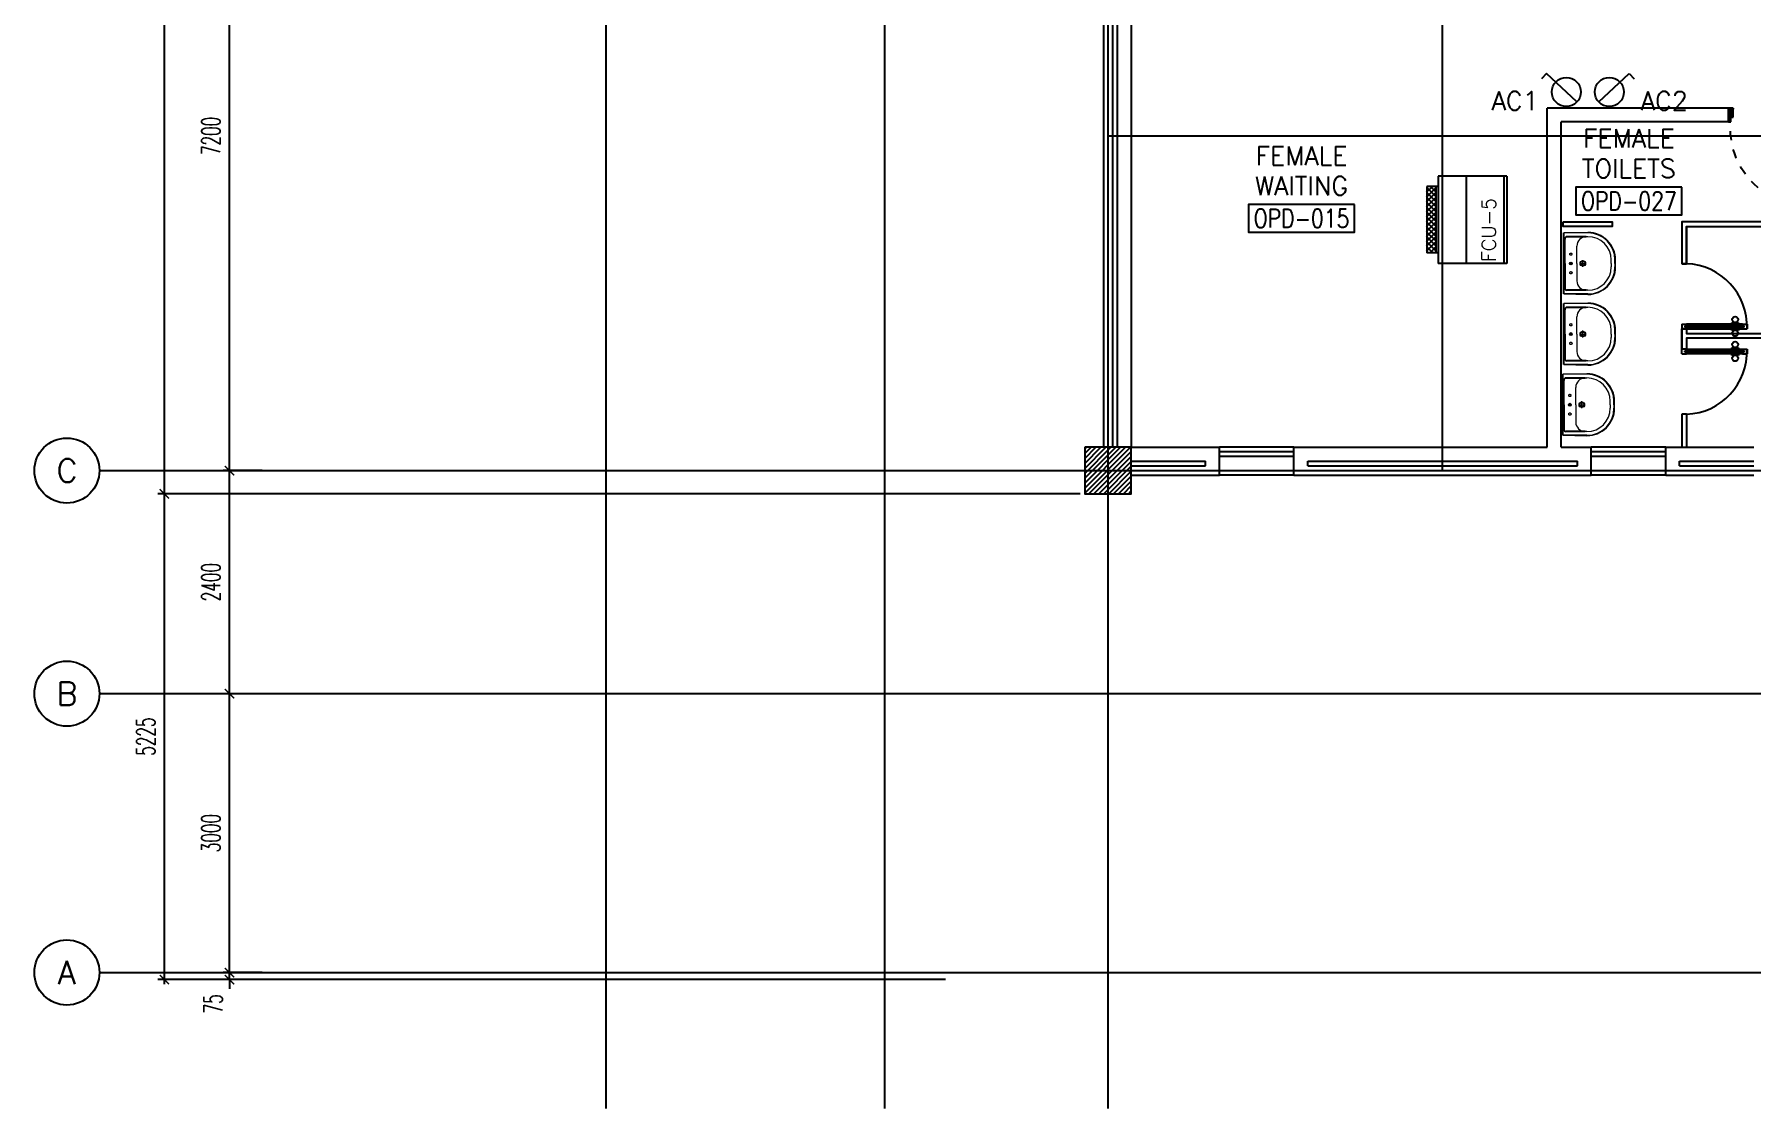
# Model space of a CAD drawing. Extents: x 417819.9 to 417911.9, y 43448 to 43539.2.
# Drawn here: x 417819.91 to 417838.38, y 43460.01 to 43471.57 of the extents above; entities that cross this region are included whole.
import ezdxf
from ezdxf.enums import TextEntityAlignment as Align

# ---------------------------------------------------------------- set-up
doc = ezdxf.new("R2010")
doc.units = 0
doc.header["$MEASUREMENT"] = 0
doc.header["$PDMODE"] = 3
doc.header["$PDSIZE"] = 0.1
doc.linetypes.add('DASHED', pattern=[0.75, 0.5, -0.25])
doc.linetypes.add('HIDDEN', pattern=[0.375, 0.25, -0.125])
doc.layers.get('0').update_dxf_attribs({"color": 11, "linetype": 'CONTINUOUS'})
doc.layers.get('DEFPOINTS').update_dxf_attribs({"color": 11, "linetype": 'CONTINUOUS'})
for name, color, linetype in [('AX-CR', 11, 'CONTINUOUS'), ('AX-TXT', 11, 'CONTINUOUS'), ('COL', 11, 'CONTINUOUS'), ('DOOR', 11, 'CONTINUOUS'), ('E-SOCKETS', 4, 'CONTINUOUS'), ('FCU', 6, 'CONTINUOUS'), ('FIX', 11, 'CONTINUOUS'), ('RM-BOX', 11, 'CONTINUOUS'), ('RM-NAME', 11, 'CONTINUOUS'), ('RM-NO', 11, 'CONTINUOUS'), ('SCD', 2, 'CONTINUOUS')]:
    doc.layers.add(name, color=color, linetype=linetype)
doc.styles.add('ROMANS', font='ROMANS.shx', dxfattribs={"width": 0.6})
doc.dimstyles.new('STANDARD in', dxfattribs={"dimtxt": 0.2, "dimasz": 0.1, "dimexe": 0.07, "dimexo": 0.05, "dimgap": 0.1, "dimtad": 1, "dimdec": 0, "dimlfac": 1000, "dimzin": 0, "dimdsep": 46, "dimtxsty": 'ROMANS', "dimblk": 'ARCHTICK', "dimcen": 0.05, "dimdle": 0.05, "dimclrd": 7, "dimclre": 7, "dimclrt": 2, "dimadec": 0, "dimazin": 0, "dimtfac": 1, "dimtdec": 0, "dimtmove": 2, "dimatfit": 3, "dimldrblk": 'ARCHTICK', "dimfxl": 0, "dimtolj": 1, "dimtzin": 0, "dimarcsym": 0})

# ---------------------------------------------------------------- blocks, each defined once
blk = doc.blocks.new('_ARCHTICK')
at = {"color": 0, "linetype": 'ByBlock', "const_width": 0.15}
blk.add_lwpolyline([(-0.5, -0.5), (0.5, 0.5)], dxfattribs=at)
blk = doc.blocks.new('*D191')
at = {"layer": 'DEFPOINTS', "color": 0}
for p in [(417821.305, 43525.944), (417831.207, 43525.944), (417831.207, 43466.624)]:
    blk.add_point(p, dxfattribs=at)
at = {"layer": 'RM-NAME', "color": 7, "lineweight": -2}
for p, q in [((417831.157, 43525.944), (417821.235, 43525.944)), ((417821.305, 43466.574), (417821.305, 43525.994)), ((417831.157, 43466.624), (417821.235, 43466.624))]:
    blk.add_line(p, q, dxfattribs=at)
at = {"layer": 'RM-NAME', "color": 7, "lineweight": -2, "xscale": 0.1, "yscale": 0.1, "zscale": 0.1}
for p, rotation in [((417821.305, 43525.944), 90), ((417821.305, 43466.624), 270)]:
    blk.add_blockref('_ARCHTICK', p, dxfattribs=dict(at, rotation=rotation))
at = {"layer": 'RM-NAME', "color": 2, "insert": (417821.105, 43496.284), "char_height": 0.2, "attachment_point": 5, "rotation": 90, "style": 'ROMANS'}
blk.add_mtext('\\A1;59320', dxfattribs=at)
blk = doc.blocks.new('*D190')
at = {"layer": 'DEFPOINTS', "color": 0}
for p in [(417821.305, 43466.624), (417831.207, 43466.624), (417829.76, 43461.399)]:
    blk.add_point(p, dxfattribs=at)
at = {"layer": 'RM-NAME', "color": 7, "lineweight": -2}
for p, q in [((417831.157, 43466.624), (417821.235, 43466.624)), ((417821.305, 43461.349), (417821.305, 43466.674)), ((417829.71, 43461.399), (417821.235, 43461.399))]:
    blk.add_line(p, q, dxfattribs=at)
at = {"layer": 'RM-NAME', "color": 7, "lineweight": -2, "xscale": 0.1, "yscale": 0.1, "zscale": 0.1}
for p, rotation in [((417821.305, 43466.624), 90), ((417821.305, 43461.399), 270)]:
    blk.add_blockref('_ARCHTICK', p, dxfattribs=dict(at, rotation=rotation))
at = {"layer": 'RM-NAME', "color": 2, "insert": (417821.105, 43464.012), "char_height": 0.2, "attachment_point": 5, "rotation": 90, "style": 'ROMANS'}
blk.add_mtext('\\A1;5225', dxfattribs=at)
blk = doc.blocks.new('*D189')
at = {"layer": 'DEFPOINTS', "color": 0}
for p in [(417822.005, 43474.074), (417822.405, 43474.074), (417822.405, 43466.874)]:
    blk.add_point(p, dxfattribs=at)
at = {"layer": 'RM-NAME', "color": 7, "lineweight": -2}
for p, q in [((417822.355, 43474.074), (417821.935, 43474.074)), ((417822.005, 43466.824), (417822.005, 43474.124)), ((417822.355, 43466.874), (417821.935, 43466.874))]:
    blk.add_line(p, q, dxfattribs=at)
at = {"layer": 'RM-NAME', "color": 7, "lineweight": -2, "xscale": 0.1, "yscale": 0.1, "zscale": 0.1}
for p, rotation in [((417822.005, 43474.074), 90), ((417822.005, 43466.874), 270)]:
    blk.add_blockref('_ARCHTICK', p, dxfattribs=dict(at, rotation=rotation))
at = {"layer": 'RM-NAME', "color": 2, "insert": (417821.805, 43470.474), "char_height": 0.2, "attachment_point": 5, "rotation": 90, "style": 'ROMANS'}
blk.add_mtext('\\A1;7200', dxfattribs=at)
blk = doc.blocks.new('*D188')
at = {"layer": 'DEFPOINTS', "color": 0}
for p in [(417822.005, 43464.474), (417822.405, 43464.474), (417822.405, 43461.474)]:
    blk.add_point(p, dxfattribs=at)
at = {"layer": 'RM-NAME', "color": 7, "lineweight": -2}
for p, q in [((417822.355, 43464.474), (417821.935, 43464.474)), ((417822.005, 43461.424), (417822.005, 43464.524)), ((417822.355, 43461.474), (417821.935, 43461.474))]:
    blk.add_line(p, q, dxfattribs=at)
at = {"layer": 'RM-NAME', "color": 7, "lineweight": -2, "xscale": 0.1, "yscale": 0.1, "zscale": 0.1}
for p, rotation in [((417822.005, 43464.474), 90), ((417822.005, 43461.474), 270)]:
    blk.add_blockref('_ARCHTICK', p, dxfattribs=dict(at, rotation=rotation))
at = {"layer": 'RM-NAME', "color": 2, "insert": (417821.805, 43462.974), "char_height": 0.2, "attachment_point": 5, "rotation": 90, "style": 'ROMANS'}
blk.add_mtext('\\A1;3000', dxfattribs=at)
blk = doc.blocks.new('*D187')
at = {"layer": 'DEFPOINTS', "color": 0}
for p in [(417822.005, 43461.474), (417822.405, 43461.474), (417822.405, 43461.399)]:
    blk.add_point(p, dxfattribs=at)
at = {"layer": 'RM-NAME', "color": 7, "lineweight": -2}
for p, q in [((417822.355, 43461.474), (417821.935, 43461.474)), ((417822.005, 43461.474), (417822.005, 43461.574)), ((417822.005, 43461.399), (417822.005, 43461.474)), ((417822.355, 43461.399), (417821.935, 43461.399)), ((417822.005, 43461.399), (417822.005, 43461.299))]:
    blk.add_line(p, q, dxfattribs=at)
at = {"layer": 'RM-NAME', "color": 7, "lineweight": -2, "xscale": 0.1, "yscale": 0.1, "zscale": 0.1}
for p, rotation in [((417822.005, 43461.474), 270), ((417822.005, 43461.399), 90)]:
    blk.add_blockref('_ARCHTICK', p, dxfattribs=dict(at, rotation=rotation))
at = {"layer": 'RM-NAME', "color": 2, "insert": (417821.83, 43461.137), "char_height": 0.2, "attachment_point": 5, "rotation": 90, "style": 'ROMANS'}
blk.add_mtext('\\A1;75', dxfattribs=at)
blk = doc.blocks.new('AXL')
at = {"layer": 'AX-CR'}
blk.add_circle((-350, 0), 350, dxfattribs=at)
at = {"layer": 'AX-TXT', "style": 'ROMANS'}
blk.add_attdef('AX', text='', height=250, dxfattribs=at).set_placement((-350, 0), align=Align.MIDDLE)
blk = doc.blocks.new('*D186')
at = {"layer": 'DEFPOINTS', "color": 0}
for p in [(417822.005, 43466.874), (417822.405, 43466.874), (417822.405, 43464.474)]:
    blk.add_point(p, dxfattribs=at)
at = {"layer": 'RM-NAME', "color": 7, "lineweight": -2}
for p, q in [((417822.355, 43466.874), (417821.935, 43466.874)), ((417822.005, 43464.424), (417822.005, 43466.924)), ((417822.355, 43464.474), (417821.935, 43464.474))]:
    blk.add_line(p, q, dxfattribs=at)
at = {"layer": 'RM-NAME', "color": 7, "lineweight": -2, "xscale": 0.1, "yscale": 0.1, "zscale": 0.1}
for p, rotation in [((417822.005, 43466.874), 90), ((417822.005, 43464.474), 270)]:
    blk.add_blockref('_ARCHTICK', p, dxfattribs=dict(at, rotation=rotation))
at = {"layer": 'RM-NAME', "color": 2, "insert": (417821.805, 43465.674), "char_height": 0.2, "attachment_point": 5, "rotation": 90, "style": 'ROMANS'}
blk.add_mtext('\\A1;2400', dxfattribs=at)
blk = doc.blocks.new('*X130')
at = {"color": 0}
for p, q in [((24139, 10669), (24631, 11161)), ((24139, 10722), (24578, 11161)), ((24139, 10775), (24525, 11161)), ((24139, 10828), (24472, 11161)), ((24139, 10881), (24419, 11161)), ((24139, 10934), (24366, 11161)), ((24139, 10987), (24313, 11161)), ((24139, 11040), (24260, 11161)), ((24139, 11093), (24207, 11161)), ((24139, 11146), (24154, 11161)), ((24184, 10661), (24639, 11116)), ((24237, 10661), (24639, 11063)), ((24290, 10661), (24639, 11010)), ((24344, 10661), (24639, 10957)), ((24397, 10661), (24639, 10904)), ((24450, 10661), (24639, 10851)), ((24503, 10661), (24639, 10798)), ((24556, 10661), (24639, 10745)), ((24609, 10661), (24639, 10692))]:
    blk.add_line(p, q, dxfattribs=at)
blk = doc.blocks.new('COL50')
at = {"layer": 'COL'}
blk.add_lwpolyline([(-250, 250), (-250, -250), (250, -250), (250, 250)], close=True, dxfattribs=at)
blk = doc.blocks.new('RM1')
at = {"layer": 'RM-BOX'}
blk.add_lwpolyline([(570, -200), (-570, -200), (-570, -500), (570, -500)], close=True, dxfattribs=at)
at = {"layer": 'RM-NAME', "style": 'ROMANS'}
for tag, p in [('ROOMNAME1', (0, 324)), ('ROOMNAME2', (0, 0))]:
    blk.add_attdef(tag, text='', height=200, dxfattribs=at).set_placement(p, align=Align.MIDDLE)
at = {"layer": 'RM-NO', "style": 'ROMANS', "width": 0.8}
blk.add_attdef('ROOMNO', text='', height=200, dxfattribs=at).set_placement((0, -350), align=Align.MIDDLE)
blk = doc.blocks.new('DOOR90')
at = {"layer": 'DOOR', "color": 7, "linetype": 'ByBlock'}
for p, q in [((-150, 0), (0, 0)), ((-150, 0), (-150, -25)), ((0, -50), (-114, 0)), ((0, -50), (-40, 0)), ((0, -50), (0, 0)), ((-1000, -25), (-1050, -25)), ((-1050, -75), (-1050, -25)), ((-1050, -25), (-1050, -75)), ((-1000, -75), (-1050, -75)), ((-1000, -42), (-1020, -42)), ((-1020, -42), (-1020, -58)), ((-1000, -58), (-1020, -58)), ((-1000, -25), (-1000, -42)), ((-1000, -58), (-1000, -75)), ((-878, -18), (-968, -18)), ((-968, -25), (-968, -18)), ((-968, -75), (-968, -82)), ((-878, -82), (-968, -82)), ((-955, -9), (-890, -9)), ((-955, -18), (-955, -9)), ((-955, -18), (-890, -18)), ((-955, -82), (-890, -82)), ((-955, -82), (-955, -91)), ((-955, -91), (-890, -91)), ((-890, -18), (-890, -9)), ((-890, -82), (-890, -91)), ((-878, -25), (-878, -18)), ((-878, -75), (-878, -82)), ((-200, -25), (-150, -25)), ((-200, -42), (-200, -25)), ((-180, -42), (-200, -42)), ((-200, -58), (-180, -58)), ((-200, -75), (-200, -58)), ((-150, -75), (-200, -75)), ((-180, -58), (-180, -42)), ((-150, -25), (-100, -25)), ((-150, -75), (-150, -25)), ((-100, -25), (-100, -50)), ((0, -50), (-100, -37)), ((-100, -50), (0, -50)), ((-150, -875), (-100, -875)), ((-150, -900), (-150, -875)), ((-150, -900), (0, -900)), ((0, -900), (-150, -900)), ((0, -850), (-114, -900)), ((-100, -875), (-100, -850)), ((0, -850), (-100, -863)), ((-100, -850), (0, -850)), ((0, -850), (-40, -900)), ((0, -850), (0, -900))]:
    blk.add_line(p, q, dxfattribs=at)
at = {"layer": 'DOOR', "linetype": 'ByBlock'}
for p, q in [((-200, -25), (-1000, -25)), ((-200, -42), (-1000, -42)), ((-200, -58), (-1000, -58)), ((-1000, -75), (-200, -75))]:
    blk.add_line(p, q, dxfattribs=at)
at = {"layer": 'DOOR', "color": 7, "linetype": 'ByBlock'}
for centre in [(-923, 24), (-923, -124)]:
    blk.add_circle(centre, 32.4, dxfattribs=at)
for centre, radius, start, end in [((0, -50), 154, 161.1053, 166.2858), ((0, -50), 94.4, 148.0182, 180), ((0, -50), 134, 158.1598, 169.28), ((0, -50), 114, 154.0838, 167.3774), ((0, -50), 74.4, 137.7764, 180), ((0, -50), 54.4, 113.2074, 180), ((0, -50), 34.4, 90, 180), ((0, -50), 14.4, 90, 180), ((0, -850), 154, 193.7142, 198.8947), ((0, -850), 134, 190.72, 201.8402), ((0, -850), 94.4, 180, 211.9818), ((0, -850), 74.4, 180, 222.2236), ((0, -850), 54.4, 180, 246.7926), ((0, -850), 34.4, 180, 270), ((0, -850), 14.4, 180, 270)]:
    blk.add_arc(centre, radius, start, end, dxfattribs=at)
at = {"layer": 'DOOR', "linetype": 'HIDDEN', "ltscale": 0.5}
blk.add_arc((-222, -50), 828, 178.2701, 275.003, dxfattribs=at)
blk = doc.blocks.new('LAV-003')
at = {"layer": 'FIX', "linetype": 'ByBlock'}
blk.add_line((-328, -25), (328, -25), dxfattribs=at)
at = {"layer": 'FIX', "linetype": 'Continuous', "lineweight": 20}
for p, q in [((-328, -285), (-328, -25)), ((0, -165), (-187, -165)), ((0, -165), (187, -165)), ((328, -285), (328, -25)), ((-288, -285), (-288, -265)), ((287, -285), (287, -265)), ((0, -535), (-38, -535)), ((0, -535), (38, -535)), ((0, -575), (-38, -575)), ((0, -575), (38, -575))]:
    blk.add_line(p, q, dxfattribs=at)
at = {"layer": 'FIX', "linetype": 'ByBlock', "ltscale": 0.3}
for p, q in [((-288, -265), (-288, -60)), ((0, -35), (-262, -35)), ((0, -35), (262, -35)), ((287, -265), (287, -60))]:
    blk.add_line(p, q, dxfattribs=at)
at = {"layer": 'FIX', "lineweight": 20}
for p, q in [((-16, -101), (15, -101)), ((0, -85), (0, -116))]:
    blk.add_line(p, q, dxfattribs=at)
at = {"layer": 'FIX', "linetype": 'DASHED', "lineweight": 20, "ltscale": 0.04}
for p, q in [((-36, -230), (37, -230)), ((0, -194), (0, -266))]:
    blk.add_line(p, q, dxfattribs=at)
at = {"layer": 'FIX', "linetype": 'Continuous', "lineweight": 20}
blk.add_lwpolyline([(295, -25), (0, -25), (-328, -25), (-334, -285, 0.414214), (-38, -582), (0, -582), (38, -582, 0.414214), (334, -285), (328, -25), (0, -25)], format="xyb", dxfattribs=at)
at = {"layer": 'FIX', "linetype": 'HIDDEN', "lineweight": 20, "ltscale": 0.05}
for centre in [(-100, -101), (100, -101)]:
    blk.add_circle(centre, 12.4, dxfattribs=at)
at = {"layer": 'FIX', "lineweight": 20}
for centre, radius in [((0, -101), 15.5), ((0, -230), 29.5), ((0, -230), 22.5)]:
    blk.add_circle(centre, radius, dxfattribs=at)
at = {"layer": 'FIX', "linetype": 'ByBlock', "ltscale": 0.3}
for centre, start, end in [((-262, -60), 90, 180), ((262, -60), 0, 90)]:
    blk.add_arc(centre, 25, start, end, dxfattribs=at)
at = {"layer": 'FIX', "linetype": 'Continuous', "lineweight": 20}
for centre, radius, start, end in [((-187, -265), 100, 90, 180), ((187, -265), 100, 0, 90), ((-38, -285), 290, 180, 270), ((-38, -285), 250, 180, 270), ((38, -285), 290, 270, 0), ((38, -285), 250, 270, 0)]:
    blk.add_arc(centre, radius, start, end, dxfattribs=at)
blk = doc.blocks.new('*X210')
at = {"color": 0}
for p, q in [((23912, -1650), (23966, -1596)), ((23912, -1597), (23913, -1596)), ((23970, -1696), (23912, -1638)), ((23919, -1696), (24019, -1596)), ((24023, -1696), (23923, -1596)), ((23972, -1696), (24072, -1596)), ((24076, -1696), (23976, -1596)), ((24025, -1696), (24125, -1596)), ((24129, -1696), (24029, -1596)), ((24078, -1696), (24178, -1596)), ((24182, -1696), (24082, -1596)), ((24131, -1696), (24231, -1596)), ((24235, -1696), (24135, -1596)), ((24184, -1696), (24284, -1596)), ((24288, -1696), (24188, -1596)), ((24237, -1696), (24337, -1596)), ((24341, -1696), (24241, -1596)), ((24290, -1696), (24390, -1596)), ((24394, -1696), (24294, -1596)), ((24343, -1696), (24443, -1596)), ((24447, -1696), (24347, -1596)), ((24396, -1696), (24496, -1596)), ((24500, -1696), (24400, -1596)), ((24449, -1696), (24549, -1596)), ((24553, -1696), (24453, -1596)), ((24502, -1696), (24602, -1596)), ((24606, -1696), (24506, -1596)), ((24555, -1696), (24624, -1628)), ((24624, -1660), (24559, -1596)), ((24624, -1607), (24612, -1596)), ((23917, -1696), (23912, -1691)), ((24608, -1696), (24624, -1681))]:
    blk.add_line(p, q, dxfattribs=at)

msp = doc.modelspace()

# ---------------------------------------------------------------- linework, layer by layer
at = {"layer": 'E-SOCKETS'}
for p, q in [((417836.1743, 43471.1455), (417836.1198, 43471.087)), ((417836.5021, 43470.8403), (417836.1743, 43471.1455)), ((417836.7359, 43470.8403), (417837.0637, 43471.1455)), ((417837.0637, 43471.1455), (417837.1182, 43471.087))]:
    msp.add_line(p, q, dxfattribs=at)
for centre in [(417836.3877, 43470.9468), (417836.8502, 43470.9468)]:
    msp.add_circle(centre, 0.1562, dxfattribs=at)
at = {"layer": 'FCU', "color": 3}
for p, q in [((417835.0101, 43469.9285), (417834.8851, 43469.9285)), ((417834.8851, 43469.9285), (417834.8851, 43469.2165)), ((417834.9851, 43469.9285), (417834.9851, 43469.2165)), ((417835.7151, 43470.0425), (417835.7151, 43469.1025)), ((417835.0101, 43469.2165), (417834.8851, 43469.2165))]:
    msp.add_line(p, q, dxfattribs=at)
at = {"layer": 'FCU', "color": 6}
for p, q in [((417835.7471, 43470.0425), (417835.0101, 43470.0425)), ((417835.0101, 43470.0425), (417835.0101, 43469.1025)), ((417835.3101, 43470.0425), (417835.3101, 43469.1025)), ((417835.7471, 43470.0425), (417835.7471, 43469.1025)), ((417835.7471, 43469.1025), (417835.0101, 43469.1025))]:
    msp.add_line(p, q, dxfattribs=at)
at = {"layer": 'RM-NAME'}
for p, q in [((417826.0566, 43460.01), (417826.0566, 43538.4875)), ((417829.0566, 43460.01), (417829.0566, 43538.4875)), ((417831.4566, 43460.01), (417831.4566, 43538.4875)), ((417835.0566, 43466.8743), (417835.0566, 43525.6943)), ((417831.4066, 43473.8243), (417831.4066, 43467.1243)), ((417831.5066, 43473.8243), (417831.5066, 43467.1243)), ((417831.5566, 43473.8243), (417831.5566, 43467.1243)), ((417831.7066, 43472.7993), (417831.7066, 43467.1243)), ((417836.1816, 43467.1243), (417836.1816, 43470.7743)), ((417838.1316, 43470.7743), (417836.1816, 43470.7743)), ((417838.1316, 43470.6243), (417838.1316, 43470.7743)), ((417831.4566, 43470.4743), (417889.6966, 43470.4743)), ((417836.3316, 43467.1243), (417836.3316, 43470.6243)), ((417838.1316, 43470.6243), (417836.3316, 43470.6243)), ((417836.3316, 43470.4743), (417836.3316, 43470.6243)), ((417836.8816, 43469.5493), (417836.8816, 43469.4993)), ((417837.6316, 43469.5493), (417837.6316, 43469.0993)), ((417837.6816, 43469.4993), (417837.6816, 43469.0993)), ((417837.6816, 43469.0993), (417837.6316, 43469.0993)), ((417837.6316, 43468.4493), (417837.6816, 43468.4493)), ((417837.6316, 43468.4493), (417837.6316, 43468.3993)), ((417837.6816, 43468.4323), (417837.6616, 43468.4323)), ((417837.6616, 43468.4323), (417837.6616, 43468.4163)), ((417838.2816, 43468.4493), (417837.6816, 43468.4493)), ((417837.6816, 43468.4493), (417837.6816, 43468.4323)), ((417837.6816, 43468.4323), (417838.2816, 43468.4323)), ((417838.1593, 43468.4565), (417838.2493, 43468.4565)), ((417838.1593, 43468.4493), (417838.1593, 43468.4565)), ((417838.2367, 43468.4655), (417838.1719, 43468.4655)), ((417838.1719, 43468.4565), (417838.1719, 43468.4655)), ((417838.2367, 43468.4565), (417838.1719, 43468.4565)), ((417838.2367, 43468.4565), (417838.2367, 43468.4655)), ((417838.2493, 43468.4493), (417838.2493, 43468.4565)), ((417838.2816, 43468.4493), (417838.3316, 43468.4493)), ((417838.2816, 43468.4323), (417838.2816, 43468.4493)), ((417838.2816, 43468.4323), (417838.3016, 43468.4323)), ((417838.3016, 43468.4163), (417838.3016, 43468.4323)), ((417838.3316, 43468.4493), (417838.3316, 43468.3993)), ((417838.3316, 43468.3993), (417838.3316, 43468.4493)), ((417837.6316, 43468.3993), (417837.6316, 43468.1808)), ((417837.6816, 43468.3993), (417837.6316, 43468.3993)), ((417837.6816, 43468.3993), (417837.6316, 43468.3993)), ((417837.6616, 43468.4163), (417837.6816, 43468.4163)), ((417837.6816, 43468.4163), (417838.2816, 43468.4163)), ((417837.6816, 43468.4163), (417837.6816, 43468.3993)), ((417837.6816, 43468.3993), (417837.6816, 43468.3493)), ((417837.6816, 43468.3993), (417838.2816, 43468.3993)), ((417837.6816, 43468.2993), (417837.6816, 43468.1808)), ((417838.1593, 43468.3993), (417838.1593, 43468.3921)), ((417838.1593, 43468.3921), (417838.2493, 43468.3921)), ((417838.2367, 43468.3921), (417838.1719, 43468.3921)), ((417838.1719, 43468.3921), (417838.1719, 43468.3831)), ((417838.2367, 43468.3831), (417838.1719, 43468.3831)), ((417838.2367, 43468.3921), (417838.2367, 43468.3831)), ((417838.2493, 43468.3993), (417838.2493, 43468.3921)), ((417838.2816, 43468.4163), (417838.3016, 43468.4163)), ((417838.2816, 43468.3993), (417838.2816, 43468.4163)), ((417838.2816, 43468.3993), (417838.3316, 43468.3993)), ((417837.6816, 43468.1808), (417837.6316, 43468.1808)), ((417837.6816, 43468.1808), (417837.6316, 43468.1808)), ((417837.6316, 43468.1308), (417837.6316, 43468.1808)), ((417837.6316, 43468.1308), (417837.6816, 43468.1308)), ((417837.6616, 43468.1638), (417837.6816, 43468.1638)), ((417837.6616, 43468.1478), (417837.6616, 43468.1638)), ((417837.6816, 43468.1478), (417837.6616, 43468.1478)), ((417837.6816, 43468.1808), (417838.2816, 43468.1808)), ((417837.6816, 43468.1638), (417837.6816, 43468.1808)), ((417837.6816, 43468.1638), (417838.2816, 43468.1638)), ((417837.6816, 43468.1478), (417838.2816, 43468.1478)), ((417837.6816, 43468.1308), (417837.6816, 43468.1478)), ((417838.2816, 43468.1308), (417837.6816, 43468.1308)), ((417838.1593, 43468.188), (417838.2493, 43468.188)), ((417838.1593, 43468.1808), (417838.1593, 43468.188)), ((417838.1593, 43468.1308), (417838.1593, 43468.1236)), ((417838.1593, 43468.1236), (417838.2493, 43468.1236)), ((417838.2367, 43468.197), (417838.1719, 43468.197)), ((417838.1719, 43468.188), (417838.1719, 43468.197)), ((417838.2367, 43468.188), (417838.1719, 43468.188)), ((417838.2367, 43468.1236), (417838.1719, 43468.1236)), ((417838.1719, 43468.1236), (417838.1719, 43468.1146)), ((417838.2367, 43468.1146), (417838.1719, 43468.1146)), ((417838.2367, 43468.188), (417838.2367, 43468.197)), ((417838.2367, 43468.1236), (417838.2367, 43468.1146)), ((417838.2493, 43468.1808), (417838.2493, 43468.188)), ((417838.2493, 43468.1308), (417838.2493, 43468.1236)), ((417838.2816, 43468.1808), (417838.3316, 43468.1808)), ((417838.2816, 43468.1808), (417838.2816, 43468.1638)), ((417838.2816, 43468.1638), (417838.3016, 43468.1638)), ((417838.2816, 43468.1478), (417838.3016, 43468.1478)), ((417838.2816, 43468.1478), (417838.2816, 43468.1308)), ((417838.2816, 43468.1308), (417838.3316, 43468.1308)), ((417838.3016, 43468.1638), (417838.3016, 43468.1478)), ((417838.3316, 43468.1308), (417838.3316, 43468.1808)), ((417838.3316, 43468.1808), (417838.3316, 43468.1308)), ((417837.6816, 43467.4808), (417837.6316, 43467.4808)), ((417837.6316, 43467.4808), (417837.6316, 43467.1243)), ((417837.6816, 43467.4808), (417837.6816, 43467.1243)), ((417831.7066, 43467.1243), (417832.6566, 43467.1243)), ((417831.7066, 43466.9743), (417832.5066, 43466.9743)), ((417832.5066, 43466.9243), (417832.5066, 43466.9743)), ((417833.4566, 43467.1243), (417832.6566, 43467.1243)), ((417832.6566, 43466.8243), (417832.6566, 43467.1243)), ((417833.4566, 43467.0743), (417832.6566, 43467.0743)), ((417833.4566, 43467.0243), (417832.6566, 43467.0243)), ((417833.4566, 43467.1243), (417836.1816, 43467.1243)), ((417833.4566, 43466.8243), (417833.4566, 43467.1243)), ((417833.6066, 43466.9743), (417836.5066, 43466.9743)), ((417833.6066, 43466.9243), (417833.6066, 43466.9743)), ((417836.3316, 43467.1243), (417836.6566, 43467.1243)), ((417836.3316, 43467.1243), (417836.6566, 43467.1243)), ((417836.5066, 43466.9243), (417836.5066, 43466.9743)), ((417836.6566, 43466.8243), (417836.6566, 43467.1243)), ((417837.4566, 43467.1243), (417836.6566, 43467.1243)), ((417837.4566, 43467.0743), (417836.6566, 43467.0743)), ((417837.4566, 43467.0243), (417836.6566, 43467.0243)), ((417837.4566, 43466.8243), (417837.4566, 43467.1243)), ((417837.4566, 43467.1243), (417838.4066, 43467.1243)), ((417837.6066, 43466.9743), (417838.4066, 43466.9743)), ((417837.6066, 43466.9243), (417837.6066, 43466.9743)), ((417820.6052, 43466.8743), (417890.8966, 43466.8743)), ((417831.7066, 43466.9243), (417832.5066, 43466.9243)), ((417831.7066, 43466.8243), (417832.6566, 43466.8243)), ((417833.4566, 43466.8243), (417832.6566, 43466.8243)), ((417833.4566, 43466.8243), (417836.6566, 43466.8243)), ((417833.6066, 43466.9243), (417836.5066, 43466.9243)), ((417837.4566, 43466.8243), (417836.6566, 43466.8243)), ((417837.4566, 43466.8243), (417838.4066, 43466.8243)), ((417837.6066, 43466.9243), (417838.4066, 43466.9243)), ((417820.6052, 43464.4743), (417889.6966, 43464.4743)), ((417820.6052, 43464.4743), (417898.0966, 43464.4743)), ((417820.6052, 43461.4743), (417887.8966, 43461.4743)), ((417820.6052, 43461.4743), (417887.8966, 43461.4743))]:
    msp.add_line(p, q, dxfattribs=at)
for points in [[(417836.3546, 43469.5493), (417836.8816, 43469.5493), (417836.8816, 43469.4993), (417836.3546, 43469.4993)], [(417837.6316, 43469.0993), (417837.6816, 43469.0993), (417837.6816, 43469.5003), (417839.1586, 43469.4993), (417839.1586, 43469.5493), (417837.6316, 43469.5493)]]:
    msp.add_lwpolyline(points, close=True, dxfattribs=at)
msp.add_lwpolyline([(417839.1586, 43468.3493), (417839.1586, 43468.2993), (417837.6816, 43468.2993), (417837.6816, 43468.1808), (417837.6316, 43468.1808), (417837.6316, 43468.3993), (417837.6816, 43468.3993), (417837.6816, 43468.3493), (417839.1586, 43468.3493)], dxfattribs=at)
for centre in [(417838.2043, 43468.4979), (417838.2043, 43468.3508), (417838.2043, 43468.2293), (417838.2043, 43468.0823)]:
    msp.add_circle(centre, 0.0324, dxfattribs=at)
for centre, start, end in [((417837.6566, 43468.4243), 357.8789, 87.8789), ((417837.6566, 43468.1558), 272.1211, 2.1211)]:
    msp.add_arc(centre, 0.6755, start, end, dxfattribs=at)

# ---------------------------------------------------------------- block references
at = {"layer": 'FCU', "color": 11, "xscale": 0.001000002026557922, "yscale": 0.001000002026557922, "zscale": 0.001, "rotation": 270}
msp.add_blockref('*X210', (417836.581, 43493.8402), dxfattribs=at)
at = {"layer": 'RM-NAME', "yscale": 0.0009999999892897904, "zscale": 0.001}
for name, p, xscale, rotation in [('DOOR90', (417839.0316, 43470.7743), -0.0009999999892897904, 270), ('LAV-003', (417836.3355, 43469.1023), 0.0009999999892897904, 90), ('LAV-003', (417836.3355, 43468.3423), 0.0009999999892897904, 90), ('LAV-003', (417836.3247, 43467.5823), 0.0009999999892897904, 90)]:
    msp.add_blockref(name, p, dxfattribs=dict(at, xscale=xscale, rotation=rotation))
at = {"layer": 'RM-NAME', "xscale": 0.001000000047497451, "yscale": 0.0009999999892897904, "zscale": 0.001}
for name, p, values in [('RM1', (417837.0602, 43470.124), {'ROOMNO': 'OPD-027', 'ROOMNAME2': 'TOILETS', 'ROOMNAME1': 'FEMALE'}), ('RM1', (417833.5382, 43469.9373), {'ROOMNO': 'OPD-015', 'ROOMNAME2': 'WAITING', 'ROOMNAME1': 'FEMALE'}), ('AXL', (417820.6052, 43466.8743), {'AX': 'C'}), ('AXL', (417820.6052, 43464.4743), {'AX': 'B'}), ('AXL', (417820.6052, 43461.4743), {'AX': 'A'})]:
    msp.add_blockref(name, p, dxfattribs=at).add_auto_attribs(values)
for name, p in [('*X130', (417807.0674, 43455.9633)), ('COL50', (417831.4566, 43466.8743))]:
    msp.add_blockref(name, p, dxfattribs=at)

# ---------------------------------------------------------------- texts
at = {"layer": 'E-SOCKETS', "style": 'ROMANS'}
for s, p in [('AC1', (417835.5828, 43470.752)), ('AC2', (417837.1885, 43470.752))]:
    msp.add_text(s, height=0.2, dxfattribs=at).set_placement(p)
at = {"layer": 'SCD', "style": 'ROMANS'}
msp.add_text('FCU-5', height=0.15, rotation=90, dxfattribs=at).set_placement((417835.6279, 43469.119))

# ---------------------------------------------------------------- dimensions: what is measured, and where the dimension line sits
at = {"layer": 'RM-NAME'}
for base, p1, p2, picture, middle in [((417821.3052, 43525.9443), (417831.2066, 43466.6243), (417831.2066, 43525.9443), '*D191', (417821.1052, 43496.2843)), ((417822.0052, 43474.0743), (417822.4052, 43466.8743), (417822.4052, 43474.0743), '*D189', (417821.8052, 43470.4743)), ((417822.0052, 43466.8743), (417822.4052, 43464.4743), (417822.4052, 43466.8743), '*D186', (417821.8052, 43465.6743)), ((417821.3052, 43466.6243), (417829.7605, 43461.3993), (417831.2066, 43466.6243), '*D190', (417821.1052, 43464.0118)), ((417822.0052, 43464.4743), (417822.4052, 43461.4743), (417822.4052, 43464.4743), '*D188', (417821.8052, 43462.9743))]:
    dim = msp.add_linear_dim(base=base, p1=p1, p2=p2, angle=90, dimstyle='STANDARD in', dxfattribs=at)
    dim.commit()
    dim.dimension.update_dxf_attribs({"geometry": picture, "text_midpoint": middle})
dim = msp.add_linear_dim(base=(417822.0052, 43461.4743), p1=(417822.4052, 43461.3993), p2=(417822.4052, 43461.4743), angle=90, dimstyle='STANDARD in', dxfattribs=at)
dim.commit()
dim.dimension.update_dxf_attribs({"geometry": '*D187', "text_midpoint": (417821.8302, 43461.1365), "dimtype": 160})

doc.saveas('drawing.dxf')
